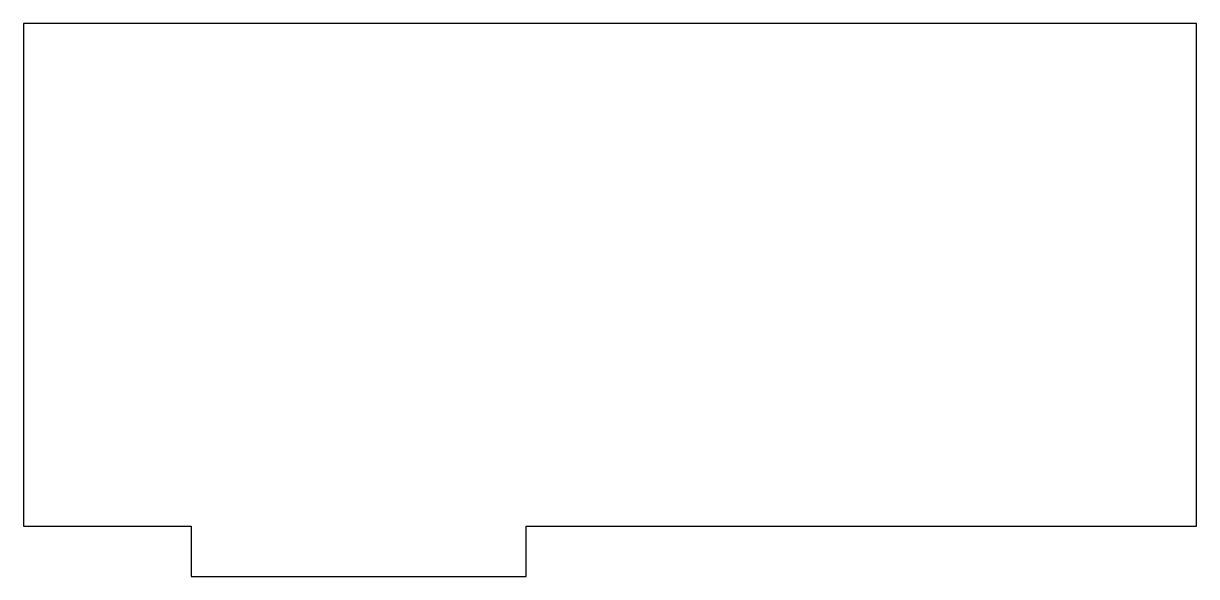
# Model space of a CAD drawing. Header units: millimetres. Extents: x -10 to 60, y -3 to 30.
import ezdxf

# ---------------------------------------------------------------- set-up
doc = ezdxf.new("R2010")
doc.units = ezdxf.units.MM

msp = doc.modelspace()

# ---------------------------------------------------------------- linework, layer by layer
at = {"color": 7, "linetype": 'Continuous', "lineweight": 25}
for p, q in [((-10, 30), (-10, 0)), ((60, 30), (-10, 30)), ((60, 0), (60, 30)), ((-10, 0), (0, 0)), ((0, 0), (0, -3)), ((20, 0), (60, 0)), ((20, -3), (20, 0)), ((0, -3), (20, -3))]:
    msp.add_line(p, q, dxfattribs=at)

doc.saveas('drawing.dxf')
